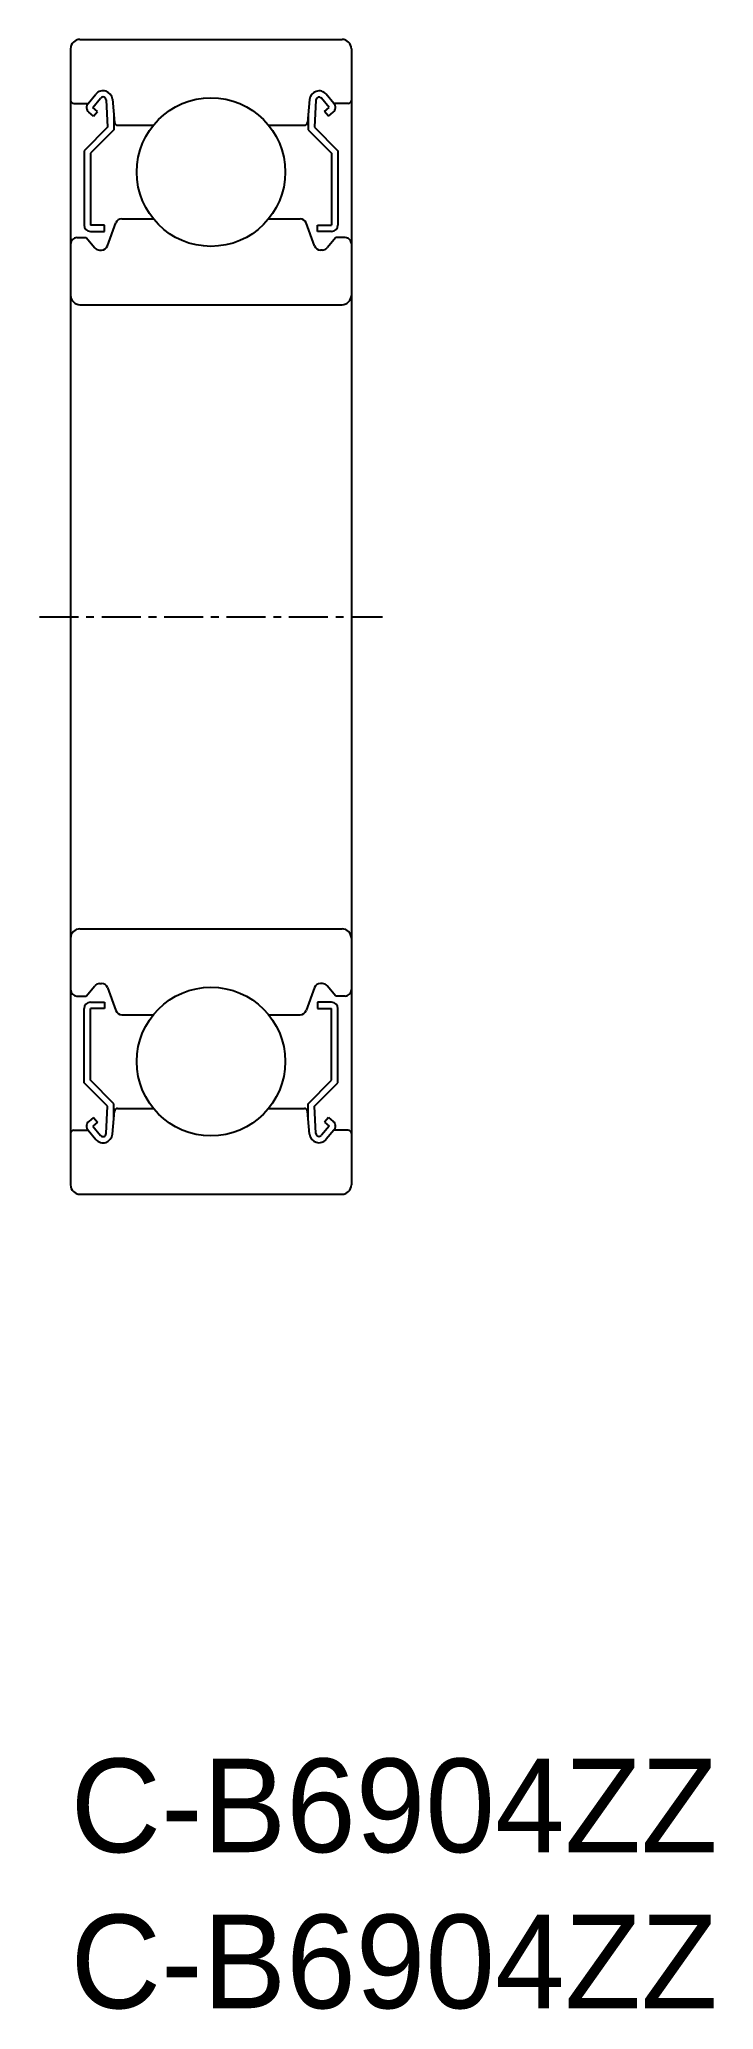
# Model space of a CAD drawing. Extents: x -1 to 20.6, y -8 to 55.1.
import ezdxf

# ---------------------------------------------------------------- set-up
doc = ezdxf.new("R2010")
doc.units = 0
doc.linetypes.add('CENTER', pattern=[2, 1.25, -0.25, 0.25, -0.25])
doc.layers.get('0').update_dxf_attribs({"linetype": 'CONTINUOUS'})
doc.layers.add('CENTER', color=1, linetype='CENTER')

msp = doc.modelspace()

# ---------------------------------------------------------------- linework, layer by layer
at = {"color": 7, "linetype": 'CONTINUOUS'}
for p, q in [((0.3, 55.083), (8.7, 55.083)), ((0, 54.783), (0, 18.383)), ((9, 54.783), (9, 18.383)), ((0.1, 53.033), (0.56, 53.033)), ((0.56, 53.033), (0.81, 53.331)), ((0.713, 52.904), (0.963, 53.203)), ((1.14, 53.143), (1.183, 52.266)), ((1.338, 53.164), (1.403, 52.424)), ((7.661, 53.156), (7.597, 52.424)), ((7.86, 53.139), (7.817, 52.266)), ((8.287, 52.904), (8.042, 53.196)), ((8.44, 53.033), (8.195, 53.325)), ((8.9, 53.033), (8.44, 53.033)), ((0.738, 52.623), (0.585, 52.751)), ((0.866, 52.776), (0.713, 52.904)), ((0.738, 52.623), (0.866, 52.776)), ((1.383, 52.653), (1.383, 52.183)), ((7.617, 52.653), (7.617, 52.183)), ((8.134, 52.776), (8.287, 52.904)), ((8.262, 52.623), (8.134, 52.776)), ((8.262, 52.623), (8.415, 52.751)), ((1.183, 52.266), (0.433, 51.516)), ((1.383, 52.183), (0.633, 51.433)), ((1.503, 52.333), (2.651, 52.333)), ((6.349, 52.333), (7.497, 52.333)), ((7.617, 52.183), (8.367, 51.433)), ((7.817, 52.266), (8.567, 51.516)), ((0.433, 51.516), (0.433, 49.133)), ((0.633, 51.433), (0.633, 49.133)), ((8.367, 51.433), (8.367, 49.133)), ((8.567, 51.516), (8.567, 49.133)), ((1.638, 49.333), (2.651, 49.333)), ((6.349, 49.333), (7.362, 49.333)), ((0.2, 48.733), (0.5, 48.733)), ((0.5, 48.733), (0.776, 48.405)), ((1.083, 49.133), (0.633, 49.133)), ((0.633, 48.933), (1.083, 48.933)), ((1.083, 48.933), (1.083, 49.133)), ((1.182, 48.465), (1.45, 49.202)), ((7.818, 48.465), (7.55, 49.201)), ((7.917, 49.133), (8.367, 49.133)), ((7.917, 48.933), (7.917, 49.133)), ((8.367, 48.933), (7.917, 48.933)), ((8.5, 48.733), (8.224, 48.404)), ((8.8, 48.733), (8.5, 48.733)), ((0.929, 48.333), (0.994, 48.333)), ((8.071, 48.333), (8.006, 48.333)), ((0.3, 46.583), (8.7, 46.583)), ((0.3, 26.583), (8.7, 26.583)), ((0.5, 24.433), (0.776, 24.762)), ((0.929, 24.833), (0.994, 24.833)), ((1.182, 24.702), (1.45, 23.965)), ((7.818, 24.701), (7.55, 23.965)), ((8.071, 24.833), (8.006, 24.833)), ((8.5, 24.433), (8.224, 24.762)), ((0.2, 24.433), (0.5, 24.433)), ((0.433, 21.65), (0.433, 24.033)), ((0.633, 24.233), (1.083, 24.233)), ((0.633, 21.733), (0.633, 24.033)), ((1.083, 24.033), (0.633, 24.033)), ((1.083, 24.233), (1.083, 24.033)), ((8.367, 24.233), (7.917, 24.233)), ((7.917, 24.233), (7.917, 24.033)), ((7.917, 24.033), (8.367, 24.033)), ((8.367, 21.733), (8.367, 24.033)), ((8.8, 24.433), (8.5, 24.433)), ((8.567, 21.65), (8.567, 24.033)), ((1.638, 23.833), (2.651, 23.833)), ((1.891, 23.833), (1.891, 23.833)), ((2.144, 23.833), (2.144, 23.833)), ((6.349, 23.833), (7.362, 23.833)), ((1.183, 20.9), (0.433, 21.65)), ((1.383, 20.983), (0.633, 21.733)), ((7.617, 20.983), (8.367, 21.733)), ((7.817, 20.9), (8.567, 21.65)), ((1.14, 20.023), (1.183, 20.9)), ((1.383, 20.513), (1.383, 20.983)), ((1.503, 20.833), (2.651, 20.833)), ((6.349, 20.833), (7.497, 20.833)), ((7.617, 20.513), (7.617, 20.983)), ((7.86, 20.027), (7.817, 20.9)), ((0.738, 20.543), (0.585, 20.415)), ((0.866, 20.39), (0.713, 20.262)), ((0.713, 20.262), (0.963, 19.964)), ((0.738, 20.543), (0.866, 20.39)), ((1.338, 20.002), (1.403, 20.742)), ((7.661, 20.01), (7.597, 20.742)), ((8.287, 20.262), (8.042, 19.97)), ((8.262, 20.543), (8.134, 20.39)), ((8.134, 20.39), (8.287, 20.262)), ((8.262, 20.543), (8.415, 20.415)), ((0.1, 20.133), (0.56, 20.133)), ((0.56, 20.133), (0.81, 19.836)), ((8.44, 20.133), (8.195, 19.841)), ((8.9, 20.133), (8.44, 20.133)), ((0.3, 18.083), (8.7, 18.083))]:
    msp.add_line(p, q, dxfattribs=at)
for centre in [(4.5, 50.833), (4.5, 22.333)]:
    msp.add_circle(centre, 2.381, dxfattribs=at)
for centre, radius, start, end in [((0.3, 54.783), 0.3, 90, 180), ((8.7, 54.783), 0.3, 0, 90), ((0.1, 53.133), 0.1, 180, 270), ((0.713, 52.905), 0.2, 140.001, 230.08006), ((1.039, 53.138), 0.3, 4.99669, 140.001), ((1.04, 53.138), 0.1, 2.81988, 140.00119), ((7.963, 53.13), 0.303, 40.0459, 175.07925), ((7.963, 53.13), 0.103, 39.87402, 175.00482), ((8.287, 52.904), 0.2, 309.91376, 40.13184), ((8.9, 53.133), 0.1, 269.99948, 359.99126), ((1.503, 52.433), 0.1, 184.99669, 269.9995), ((7.497, 52.433), 0.1, 269.99948, 354.85568), ((1.638, 49.133), 0.2, 90, 159.9919), ((7.362, 49.133), 0.2, 19.88452, 90.00024), ((0.2, 48.533), 0.2, 90, 180), ((0.633, 49.133), 0.2, 180, 270), ((8.367, 49.133), 0.2, 269.99976, 359.99563), ((8.8, 48.533), 0.2, 359.99563, 90.00024), ((0.929, 48.533), 0.2, 219.9921, 270), ((0.994, 48.533), 0.2, 270, 339.9919), ((8.006, 48.533), 0.2, 199.88831, 269.99976), ((8.071, 48.533), 0.2, 269.99976, 319.86163), ((0.3, 46.883), 0.3, 180, 270), ((8.7, 46.883), 0.3, 270, 0), ((0.3, 26.283), 0.3, 90, 180), ((8.7, 26.283), 0.3, 0, 90), ((0.2, 24.633), 0.2, 180, 270), ((0.929, 24.633), 0.2, 90, 140.0079), ((0.994, 24.633), 0.2, 20.0081, 90), ((8.006, 24.633), 0.2, 90.00024, 160.11169), ((8.071, 24.633), 0.2, 40.13837, 90.00024), ((8.8, 24.633), 0.2, 269.99976, 0.00437), ((0.633, 24.033), 0.2, 90, 180), ((8.367, 24.033), 0.2, 0.00437, 90.00024), ((1.638, 24.033), 0.2, 200.0081, 270), ((7.362, 24.033), 0.2, 269.99976, 340.11548), ((1.503, 20.733), 0.1, 90.0005, 175.00331), ((7.497, 20.733), 0.1, 5.14432, 90.00052), ((0.713, 20.262), 0.2, 129.91994, 219.999), ((8.287, 20.262), 0.2, 319.86816, 50.08624), ((0.1, 20.033), 0.1, 90, 180), ((1.039, 20.029), 0.3, 219.999, 355.00331), ((1.04, 20.028), 0.1, 219.99881, 357.18012), ((7.963, 20.036), 0.303, 184.92075, 319.9541), ((7.963, 20.036), 0.103, 184.99518, 320.12598), ((8.9, 20.033), 0.1, 0.00874, 90.00052), ((0.3, 18.383), 0.3, 180, 270), ((8.7, 18.383), 0.3, 270, 0)]:
    msp.add_arc(centre, radius, start, end, dxfattribs=at)
at = {"layer": 'CENTER', "color": 1, "linetype": 'CENTER'}
msp.add_line((-1, 36.583), (10, 36.583), dxfattribs=at)

# ---------------------------------------------------------------- texts
at = {"color": 7, "linetype": 'CONTINUOUS'}
for p in [(0, -3), (0, -8)]:
    msp.add_text('C-B6904ZZ', height=3, dxfattribs=at).set_placement(p)

doc.saveas('drawing.dxf')
